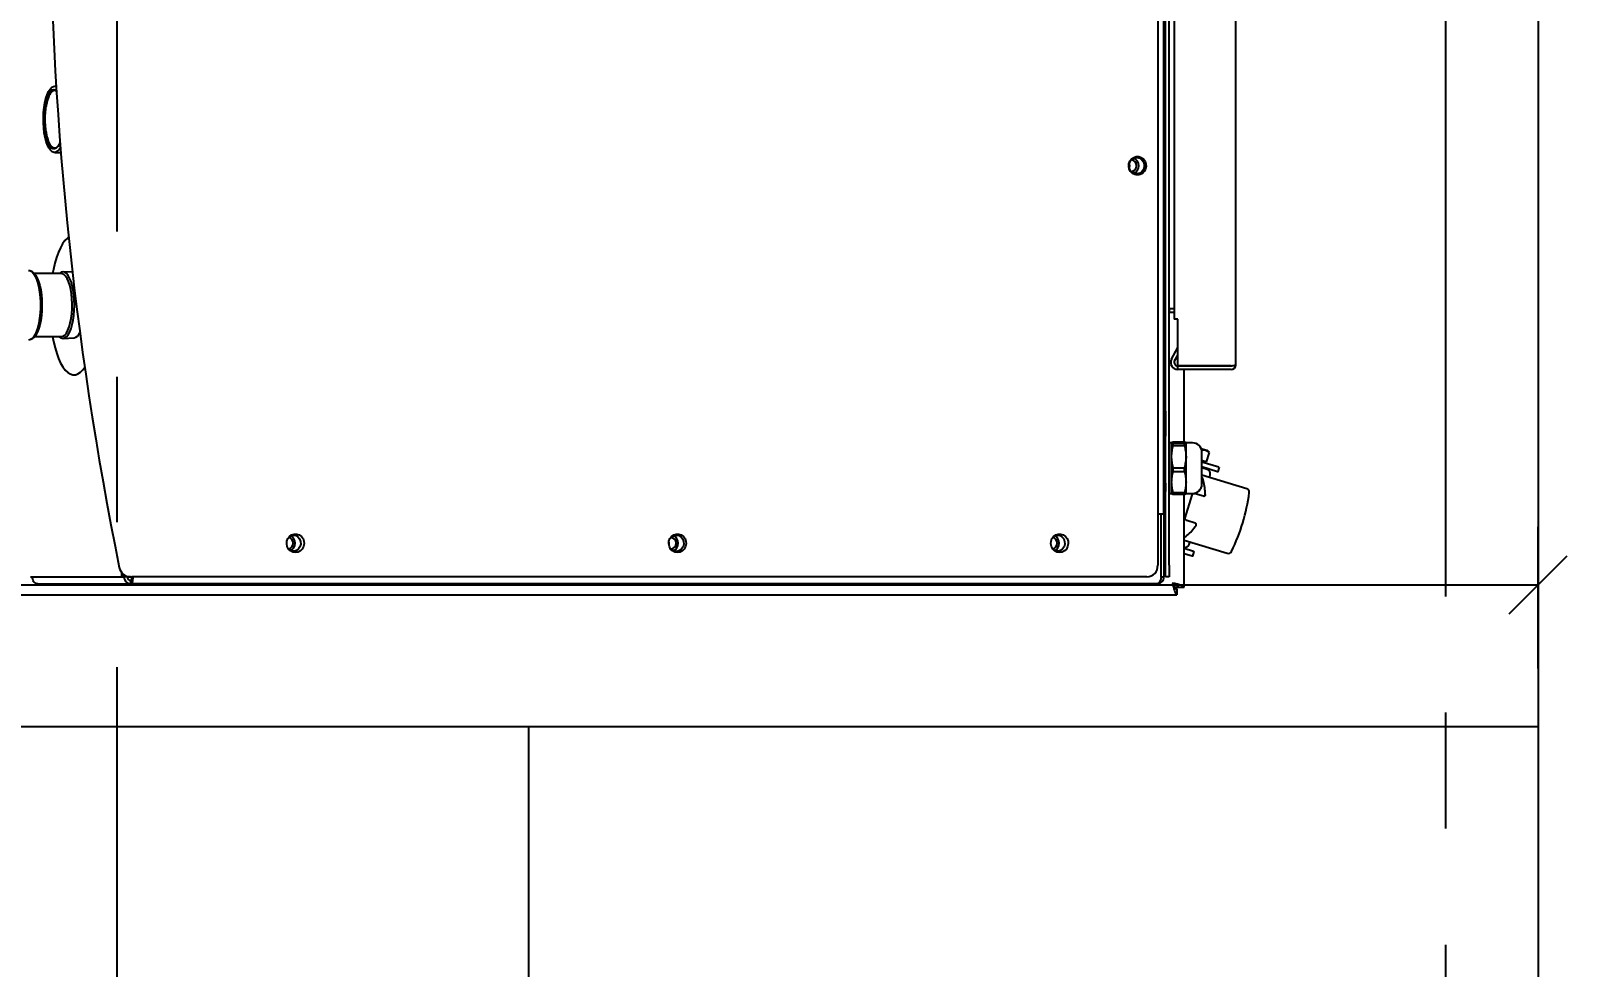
# Model space of a CAD drawing. Header units: millimetres. Extents: x 933584 to 974011, y 4545988 to 4553664.
# Drawn here: x 954677 to 954743.1, y 4549434.4 to 4549474.7 of the extents above; entities that cross this region are included whole.
import ezdxf

# ---------------------------------------------------------------- set-up
doc = ezdxf.new("R2010")
doc.units = ezdxf.units.MM
doc.header["$PDMODE"] = 35
doc.linetypes.add('568_AVN_KES_01$0$HIDDEN', pattern=[0.375, 0.25, -0.125])
doc.linetypes.add('CENTER', pattern=[2, 1.25, -0.25, 0.25, -0.25])
doc.layers.get('0').update_dxf_attribs({"color": 255})
doc.layers.get('Defpoints').update_dxf_attribs({"color": 8})
for name, color, linetype in [('0-CSX-CXS_20', 14, 'CENTER'), ('0-DMS-50', 143, 'Continuous'), ('0-HSL-SLD', 252, 'Continuous'), ('0-LNS-SPL', 13, '568_AVN_KES_01$0$HIDDEN'), ('0-TXT-NRS', 6, 'Continuous')]:
    doc.layers.add(name, color=color, linetype=linetype)
doc.styles.add('dim_romans_50', font='swissl.ttf', dxfattribs={"width": 0.6, "height": 5})
doc.dimstyles.new('ONK_dim 1_50', dxfattribs={"dimscale": 5, "dimtxt": 4, "dimasz": 0.5, "dimexe": 0.5, "dimexo": 0.5, "dimgap": 0.2, "dimtad": 1, "dimdec": 1, "dimrnd": 0.5, "dimzin": 9, "dimtxsty": 'dim_romans_50', "dimblk": 'OBLIQUE', "dimcen": 1, "dimclre": 256, "dimclrt": 256, "dimazin": 2, "dimtfac": 1, "dimtdec": 1, "dimtix": 1, "dimtmove": 2, "dimatfit": 3, "dimldrblk": 'OBLIQUE', "dimfxl": 3, "dimfxlon": 1, "dimarcsym": 0})

# ---------------------------------------------------------------- blocks, each defined once
blk = doc.blocks.new('ZVBXCB')
at = {"layer": '0-CSX-CXS_20', "ltscale": 20}
blk.add_lwpolyline([(933137.86, 4549835.401), (933137.86, 4548420.651)], dxfattribs=at)
blk = doc.blocks.new('cbxcbb')
at = {"layer": '0-HSL-SLD', "linetype": 'Continuous'}
for p, q in [((954561.846, 4547444.8), (954741.846, 4547444.8)), ((954698.4, 4547429.911), (954698.4, 4547444.8))]:
    blk.add_line(p, q, dxfattribs=at)
blk = doc.blocks.new('_Oblique')
at = {"color": 0, "linetype": 'ByBlock', "lineweight": -2}
blk.add_line((-0.5, -0.5), (0.5, 0.5), dxfattribs=at)
blk = doc.blocks.new('*D2091')
at = {"layer": '0-DMS-50', "lineweight": -2}
for p, q in [((954561.846, 4549447.3), (954561.846, 4549453.397)), ((954741.846, 4549447.3), (954741.846, 4549453.397))]:
    blk.add_line(p, q, dxfattribs=at)
at = {"layer": '0-DMS-50', "color": 0, "lineweight": -2}
blk.add_line((954561.846, 4549450.897), (954741.846, 4549450.897), dxfattribs=at)
at = {"layer": 'Defpoints', "color": 0}
for p in [(954741.846, 4549450.897), (954561.846, 4549444.8), (954741.846, 4549444.8)]:
    blk.add_point(p, dxfattribs=at)
at = {"layer": '0-DMS-50', "color": 0, "linetype": 'ByBlock', "lineweight": -2, "xscale": 2.5, "yscale": 2.5, "zscale": 2.5, "rotation": 180}
blk.add_blockref('_Oblique', (954561.846, 4549450.897), dxfattribs=at)
at = {"layer": '0-DMS-50', "color": 0, "linetype": 'ByBlock', "lineweight": -2, "xscale": 2.5, "yscale": 2.5, "zscale": 2.5}
blk.add_blockref('_Oblique', (954741.846, 4549450.897), dxfattribs=at)
at = {"layer": '0-DMS-50', "insert": (954651.846, 4549454.397), "char_height": 5, "attachment_point": 5, "style": 'dim_romans_50'}
blk.add_mtext('180', dxfattribs=at)
blk = doc.blocks.new('CXVBXCBXCB')
at = {"linetype": 'CENTER', "ltscale": 25}
blk.add_lwpolyline([(936604.054, 4552635.387), (936604.054, 4551251.599)], dxfattribs=at)

msp = doc.modelspace()

# ---------------------------------------------------------------- linework, layer by layer
at = {"layer": '0-HSL-SLD'}
msp.add_lwpolyline([(953983.846, 4549757.55), (954103.846, 4549757.55), (954103.846, 4549761.551), (954301.845, 4549761.551), (954301.845, 4549762.535), (954741.846, 4549762.535), (954741.846, 4549377.441), (954741.846, 4549377.441), (954741.846, 4549023.704), (954741.846, 4549023.704), (954741.846, 4549023.704), (954741.846, 4549023.704), (954741.846, 4549023.704), (954741.846, 4549023.704), (954630.955, 4549064.684), (954330.847, 4549175.589), (954361.945, 4549261.112), (954361.945, 4549617.464), (953983.846, 4549617.464)], close=True, dxfattribs=at)
at = {"layer": '0-LNS-SPL', "linetype": 'ByBlock', "ltscale": 0.5}
msp.add_lwpolyline([(953983.846, 4549716.551), (953983.846, 4549757.55), (954103.846, 4549757.55), (954103.846, 4549791.551), (954301.845, 4549791.551), (954301.845, 4549762.535), (954741.846, 4549762.535), (954741.846, 4549120.535)], dxfattribs=at)
at = {"layer": '0-TXT-NRS'}
for p, q in [((954725.469, 4549511.137), (954725.469, 4549451.737)), ((954725.809, 4549451.737), (954725.809, 4549511.137)), ((954725.959, 4549451.737), (954725.959, 4549511.137)), ((954725.73, 4549453.937), (954725.73, 4549508.937)), ((954728.827, 4549460.37), (954728.827, 4549502.47)), ((954726.172, 4549500.513), (954726.172, 4549462.327)), ((954678.053, 4549472.362), (954677.987, 4549472.362)), ((954677.987, 4549469.512), (954678.253, 4549469.512)), ((954725.73, 4549467.014), (954725.78, 4549467.014)), ((954725.73, 4549466.725), (954725.78, 4549466.725)), ((954725.78, 4549467.014), (954725.78, 4549466.725)), ((954725.78, 4549466.725), (954725.78, 4549466.148)), ((954725.78, 4549466.148), (954725.73, 4549466.148)), ((954725.78, 4549466.148), (954725.78, 4549465.859)), ((954725.73, 4549465.859), (954725.78, 4549465.859)), ((954677.049, 4549464.349), (954676.971, 4549464.398)), ((954678.274, 4549464.292), (954677.116, 4549464.292)), ((954678.755, 4549464.351), (954678.352, 4549464.367)), ((954725.977, 4549462.808), (954725.977, 4549462.797)), ((954725.977, 4549462.797), (954726.172, 4549462.797)), ((954725.977, 4549462.64), (954725.977, 4549462.79)), ((954725.977, 4549462.79), (954726.172, 4549462.79)), ((954725.977, 4549462.64), (954726.172, 4549462.64)), ((954726.327, 4549462.327), (954726.172, 4549462.327)), ((954726.327, 4549460.327), (954726.327, 4549462.327)), ((954676.971, 4549461.465), (954677.049, 4549461.513)), ((954677.126, 4549461.581), (954678.274, 4549461.581)), ((954678.352, 4549461.507), (954678.821, 4549461.525)), ((954726.062, 4549460.611), (954726.327, 4549461.109)), ((954726.195, 4549460.54), (954726.327, 4549460.789)), ((954678.815, 4549459.937), (954678.909, 4549459.937)), ((954725.809, 4549460.08), (954725.73, 4549460.081)), ((954726.327, 4549460.327), (954728.627, 4549460.327)), ((954726.327, 4549460.17), (954726.327, 4549460.32)), ((954728.627, 4549460.32), (954726.327, 4549460.32)), ((954728.627, 4549460.17), (954726.327, 4549460.17)), ((954726.609, 4549460.32), (954726.609, 4549460.327)), ((954726.609, 4549457.046), (954726.609, 4549460.17)), ((954725.809, 4549458.373), (954725.767, 4549454.026)), ((954725.809, 4549458.22), (954725.807, 4549458.22)), ((954725.795, 4549456.97), (954725.809, 4549456.97)), ((954725.809, 4549456.906), (954725.808, 4549456.906)), ((954726.059, 4549457.007), (954725.959, 4549457.007)), ((954726.068, 4549457.023), (954726.059, 4549457.007)), ((954726.059, 4549455.328), (954726.059, 4549457.007)), ((954726.138, 4549457.046), (954726.613, 4549457.046)), ((954726.138, 4549456.9), (954726.138, 4549456.991)), ((954726.138, 4549456.991), (954726.613, 4549456.991)), ((954726.138, 4549456.9), (954726.613, 4549456.9)), ((954726.613, 4549456.9), (954726.613, 4549456.991)), ((954726.693, 4549457.007), (954726.684, 4549457.023)), ((954726.969, 4549457.007), (954726.693, 4549457.007)), ((954726.693, 4549455.328), (954726.693, 4549457.007)), ((954727.531, 4549456.699), (954727.334, 4549456.698)), ((954727.531, 4549456.699), (954727.34, 4549456.757)), ((954727.693, 4549456.589), (954727.531, 4549456.699)), ((954727.614, 4549456.674), (954727.531, 4549456.699)), ((954727.693, 4549456.589), (954727.614, 4549456.674)), ((954727.369, 4549455.546), (954727.369, 4549456.607)), ((954727.392, 4549456.239), (954727.369, 4549456.246)), ((954727.369, 4549456.194), (954728.103, 4549455.972)), ((954727.369, 4549455.985), (954728.045, 4549455.781)), ((954727.571, 4549456.185), (954727.392, 4549456.239)), ((954727.46, 4549456.166), (954727.475, 4549456.214)), ((954727.571, 4549456.185), (954727.693, 4549456.589)), ((954728.074, 4549455.772), (954728.132, 4549455.963)), ((954726.059, 4549454.832), (954726.059, 4549455.328)), ((954726.138, 4549455.774), (954726.138, 4549455.94)), ((954726.138, 4549455.94), (954726.613, 4549455.94)), ((954726.138, 4549455.774), (954726.613, 4549455.774)), ((954726.613, 4549455.774), (954726.613, 4549455.94)), ((954726.693, 4549454.832), (954726.693, 4549455.328)), ((954727.589, 4549455.866), (954727.369, 4549455.933)), ((954729.303, 4549455.034), (954727.369, 4549455.619)), ((954727.369, 4549455.232), (954727.369, 4549455.546)), ((954727.699, 4549455.52), (954727.725, 4549455.627)), ((954725.959, 4549454.832), (954726.059, 4549454.832)), ((954726.059, 4549454.832), (954726.068, 4549454.817)), ((954726.138, 4549454.794), (954726.138, 4549454.869)), ((954726.138, 4549454.869), (954726.613, 4549454.869)), ((954726.138, 4549454.794), (954726.613, 4549454.794)), ((954726.609, 4549450.791), (954726.609, 4549454.794)), ((954726.613, 4549454.794), (954726.613, 4549454.869)), ((954726.655, 4549453.788), (954726.95, 4549454.764)), ((954726.684, 4549454.817), (954726.693, 4549454.832)), ((954726.693, 4549454.832), (954726.969, 4549454.832)), ((954727.075, 4549454.831), (954727.439, 4549454.721)), ((954725.767, 4549454.026), (954725.73, 4549454.026)), ((954725.767, 4549454.026), (954725.759, 4549453.264)), ((954725.62, 4549453.937), (954725.469, 4549453.937)), ((954725.673, 4549453.937), (954725.616, 4549453.937)), ((954725.62, 4549451.237), (954725.62, 4549453.937)), ((954725.73, 4549453.937), (954725.673, 4549453.937)), ((954725.73, 4549453.937), (954725.73, 4549451.237)), ((954725.809, 4549453.87), (954725.765, 4549453.87)), ((954727.085, 4549453.553), (954726.722, 4549453.663)), ((954725.73, 4549453.264), (954725.78, 4549453.264)), ((954725.73, 4549452.975), (954725.78, 4549452.975)), ((954725.78, 4549453.264), (954725.78, 4549452.975)), ((954725.78, 4549452.975), (954725.78, 4549452.398)), ((954726.609, 4549452.82), (954728.463, 4549452.258)), ((954726.821, 4549452.64), (954726.859, 4549452.744)), ((954725.73, 4549452.398), (954725.78, 4549452.398)), ((954725.78, 4549452.109), (954725.73, 4549452.109)), ((954725.747, 4549452.109), (954725.739, 4549451.251)), ((954725.78, 4549452.398), (954725.78, 4549452.109)), ((954727.002, 4549452.335), (954726.609, 4549452.454)), ((954726.609, 4549452.245), (954726.944, 4549452.143)), ((954726.973, 4549452.135), (954727.031, 4549452.326)), ((954680.875, 4549451.237), (954680.875, 4549451.415)), ((954680.969, 4549451.237), (954680.969, 4549451.329)), ((954725.809, 4549451.237), (954725.809, 4549451.737)), ((954725.959, 4549451.737), (954725.959, 4549451.237)), ((954676.942, 4549451.237), (954680.875, 4549451.237)), ((954677.018, 4549451.237), (954677.018, 4549451.205)), ((954677.036, 4549451.237), (954677.02, 4549451.205)), ((954677.269, 4549450.937), (954681.251, 4549450.937)), ((954680.875, 4549451.237), (954680.969, 4549451.237)), ((954681.11, 4549451.237), (954680.969, 4549451.237)), ((954681.237, 4549451.237), (954681.271, 4549451.237)), ((954681.245, 4549451.237), (954681.271, 4549451.237)), ((954681.251, 4549451.087), (954681.251, 4549450.937)), ((954725.43, 4549450.937), (954681.251, 4549450.937)), ((954681.271, 4549451.237), (954681.305, 4549451.237)), ((954724.999, 4549451.237), (954681.305, 4549451.237)), ((954725.62, 4549451.237), (954725.73, 4549451.237)), ((954725.959, 4549451.237), (954725.809, 4549451.237)), ((954726.202, 4549450.791), (954726.359, 4549450.791)), ((954726.288, 4549450.72), (954726.288, 4549450.47)), ((954726.359, 4549450.791), (954726.609, 4549450.791)), ((954659.53, 4549450.47), (954726.288, 4549450.47))]:
    msp.add_line(p, q, dxfattribs=at)
for points in [[(954678.237, 4549469.715), (954678.185, 4549469.636), (954678.113, 4549469.561), (954678.038, 4549469.52), (954677.962, 4549469.514), (954677.886, 4549469.542), (954677.813, 4549469.606), (954677.743, 4549469.702), (954677.68, 4549469.828), (954677.625, 4549469.982), (954677.578, 4549470.159), (954677.542, 4549470.355), (954677.516, 4549470.566), (954677.502, 4549470.786), (954677.5, 4549471.009), (954677.51, 4549471.231), (954677.531, 4549471.445), (954677.564, 4549471.647), (954677.607, 4549471.832), (954677.66, 4549471.994), (954677.721, 4549472.131)], [(954678.22, 4549469.937), (954678.185, 4549469.864), (954678.12, 4549469.761), (954678.049, 4549469.692), (954677.976, 4549469.659), (954677.902, 4549469.663), (954677.829, 4549469.703), (954677.759, 4549469.779), (954677.695, 4549469.888), (954677.638, 4549470.027), (954677.59, 4549470.193), (954677.552, 4549470.38), (954677.525, 4549470.583), (954677.511, 4549470.796), (954677.509, 4549471.013), (954677.52, 4549471.228), (954677.543, 4549471.434), (954677.577, 4549471.626), (954677.622, 4549471.799), (954677.677, 4549471.946), (954677.739, 4549472.065), (954677.807, 4549472.151), (954677.88, 4549472.202), (954677.954, 4549472.217), (954678.028, 4549472.195), (954678.065, 4549472.169)], [(954677.73, 4549471.988), (954677.673, 4549471.857), (954677.624, 4549471.7), (954677.584, 4549471.521), (954677.556, 4549471.325), (954677.54, 4549471.117), (954677.535, 4549470.905), (954677.543, 4549470.693), (954677.563, 4549470.489), (954677.595, 4549470.297), (954677.637, 4549470.124), (954677.689, 4549469.974), (954677.749, 4549469.852), (954677.814, 4549469.761), (954677.885, 4549469.703), (954677.957, 4549469.682), (954678.03, 4549469.696), (954678.1, 4549469.746), (954678.163, 4549469.825)], [(954677.754, 4549471.988), (954677.696, 4549471.857), (954677.647, 4549471.7), (954677.608, 4549471.521), (954677.58, 4549471.325), (954677.563, 4549471.117), (954677.559, 4549470.905), (954677.567, 4549470.693), (954677.587, 4549470.489), (954677.619, 4549470.297), (954677.661, 4549470.124), (954677.712, 4549469.974), (954677.772, 4549469.852), (954677.838, 4549469.761), (954677.908, 4549469.703), (954677.976, 4549469.682)], [(954677.721, 4549472.131), (954677.788, 4549472.238), (954677.86, 4549472.313), (954677.935, 4549472.354), (954678.011, 4549472.36), (954678.054, 4549472.348)], [(954678.066, 4549472.156), (954678.008, 4549472.185), (954677.935, 4549472.189), (954677.863, 4549472.156), (954677.794, 4549472.089), (954677.73, 4549471.988)], [(954724.595, 4549468.537), (954724.484, 4549468.554), (954724.383, 4549468.606), (954724.301, 4549468.687), (954724.245, 4549468.791), (954724.22, 4549468.907), (954724.229, 4549469.026), (954724.27, 4549469.137), (954724.339, 4549469.23), (954724.432, 4549469.297), (954724.539, 4549469.332), (954724.651, 4549469.332), (954724.758, 4549469.297), (954724.851, 4549469.23), (954724.921, 4549469.137), (954724.962, 4549469.026), (954724.97, 4549468.907), (954724.945, 4549468.791), (954724.889, 4549468.687), (954724.807, 4549468.606), (954724.706, 4549468.554), (954724.595, 4549468.537)], [(954724.232, 4549468.937), (954724.25, 4549469.05), (954724.301, 4549469.152), (954724.381, 4549469.23), (954724.48, 4549469.276), (954724.588, 4549469.285), (954724.693, 4549469.257), (954724.784, 4549469.194), (954724.85, 4549469.103), (954724.885, 4549468.994), (954724.885, 4549468.879), (954724.85, 4549468.77), (954724.784, 4549468.679), (954724.693, 4549468.616), (954724.588, 4549468.588), (954724.48, 4549468.597), (954724.381, 4549468.644), (954724.301, 4549468.722), (954724.25, 4549468.823), (954724.232, 4549468.937)], [(954724.239, 4549469.008), (954724.249, 4549468.937), (954724.239, 4549468.866)], [(954678.589, 4549465.863), (954678.534, 4549465.822), (954678.429, 4549465.716), (954678.328, 4549465.578), (954678.233, 4549465.409), (954678.145, 4549465.211), (954678.065, 4549464.986), (954677.994, 4549464.737), (954677.932, 4549464.467), (954677.899, 4549464.292)], [(954676.863, 4549464.431), (954676.922, 4549464.421), (954676.999, 4549464.378), (954677.073, 4549464.301), (954677.142, 4549464.191), (954677.204, 4549464.052), (954677.259, 4549463.887), (954677.304, 4549463.699), (954677.339, 4549463.493), (954677.363, 4549463.274), (954677.375, 4549463.048), (954677.375, 4549462.818), (954677.363, 4549462.591), (954677.339, 4549462.372), (954677.305, 4549462.166), (954677.26, 4549461.978), (954677.205, 4549461.812), (954677.143, 4549461.673), (954677.074, 4549461.563), (954677, 4549461.485), (954676.923, 4549461.441), (954676.863, 4549461.431)], [(954677.049, 4549464.349), (954677.097, 4549464.311), (954677.169, 4549464.224), (954677.236, 4549464.105), (954677.295, 4549463.958), (954677.346, 4549463.785), (954677.386, 4549463.591), (954677.416, 4549463.381), (954677.434, 4549463.159), (954677.441, 4549462.933), (954677.435, 4549462.706), (954677.417, 4549462.485), (954677.387, 4549462.274), (954677.346, 4549462.08), (954677.296, 4549461.907), (954677.237, 4549461.759), (954677.17, 4549461.64), (954677.099, 4549461.553), (954677.049, 4549461.513)], [(954678.834, 4549462.938), (954678.828, 4549463.162), (954678.81, 4549463.38), (954678.78, 4549463.587), (954678.74, 4549463.779), (954678.69, 4549463.949), (954678.632, 4549464.095), (954678.566, 4549464.212), (954678.496, 4549464.297), (954678.421, 4549464.349), (954678.344, 4549464.367), (954678.268, 4549464.349), (954678.193, 4549464.296), (954678.189, 4549464.292)], [(954678.275, 4549461.581), (954678.349, 4549461.599), (954678.422, 4549461.651), (954678.49, 4549461.737), (954678.553, 4549461.854), (954678.609, 4549461.999), (954678.656, 4549462.168), (954678.694, 4549462.357), (954678.72, 4549462.561), (954678.735, 4549462.775), (954678.738, 4549462.993), (954678.729, 4549463.209), (954678.708, 4549463.419), (954678.676, 4549463.616), (954678.633, 4549463.795), (954678.581, 4549463.952), (954678.522, 4549464.083), (954678.456, 4549464.184), (954678.385, 4549464.253), (954678.311, 4549464.288), (954678.274, 4549464.292)], [(954678.189, 4549461.581), (954678.194, 4549461.576), (954678.269, 4549461.524), (954678.345, 4549461.507), (954678.422, 4549461.524), (954678.497, 4549461.577), (954678.567, 4549461.663), (954678.633, 4549461.781), (954678.691, 4549461.927), (954678.741, 4549462.097), (954678.781, 4549462.289), (954678.81, 4549462.496), (954678.828, 4549462.714), (954678.834, 4549462.938)], [(954677.899, 4549461.581), (954677.939, 4549461.374), (954678.002, 4549461.106), (954678.074, 4549460.86), (954678.155, 4549460.638), (954678.244, 4549460.443), (954678.34, 4549460.277), (954678.441, 4549460.143), (954678.547, 4549460.041), (954678.655, 4549459.973), (954678.766, 4549459.94), (954678.877, 4549459.942), (954678.987, 4549459.979), (954679.096, 4549460.051), (954679.201, 4549460.157), (954679.28, 4549460.263)], [(954688.351, 4549452.287), (954688.24, 4549452.304), (954688.139, 4549452.356), (954688.057, 4549452.437), (954688.001, 4549452.541), (954687.976, 4549452.657), (954687.985, 4549452.776), (954688.026, 4549452.887), (954688.095, 4549452.98), (954688.188, 4549453.047), (954688.295, 4549453.082), (954688.407, 4549453.082), (954688.514, 4549453.047), (954688.607, 4549452.98), (954688.677, 4549452.887), (954688.718, 4549452.776), (954688.726, 4549452.657), (954688.701, 4549452.541), (954688.645, 4549452.437), (954688.563, 4549452.356), (954688.462, 4549452.304), (954688.351, 4549452.287)], [(954688.138, 4549453.016), (954688.151, 4549453.021), (954688.258, 4549453.037), (954688.364, 4549453.014), (954688.458, 4549452.957), (954688.529, 4549452.87), (954688.57, 4549452.763), (954688.576, 4549452.648), (954688.547, 4549452.537), (954688.485, 4549452.443), (954688.398, 4549452.374), (954688.294, 4549452.34), (954688.186, 4549452.343), (954688.138, 4549452.357)], [(954704.796, 4549452.287), (954704.685, 4549452.304), (954704.584, 4549452.356), (954704.502, 4549452.437), (954704.446, 4549452.541), (954704.421, 4549452.657), (954704.429, 4549452.776), (954704.47, 4549452.887), (954704.54, 4549452.98), (954704.633, 4549453.047), (954704.74, 4549453.082), (954704.852, 4549453.082), (954704.959, 4549453.047), (954705.051, 4549452.98), (954705.121, 4549452.887), (954705.162, 4549452.776), (954705.171, 4549452.657), (954705.146, 4549452.541), (954705.09, 4549452.437), (954705.007, 4549452.356), (954704.907, 4549452.304), (954704.796, 4549452.287)], [(954704.423, 4549452.735), (954704.425, 4549452.653), (954704.423, 4549452.637)], [(954704.472, 4549452.889), (954704.545, 4549452.968), (954704.641, 4549453.02), (954704.749, 4549453.036), (954704.855, 4549453.014), (954704.949, 4549452.956), (954705.02, 4549452.869), (954705.061, 4549452.762), (954705.067, 4549452.647), (954705.037, 4549452.536), (954704.975, 4549452.442), (954704.888, 4549452.374), (954704.785, 4549452.339), (954704.677, 4549452.342), (954704.575, 4549452.383), (954704.575, 4549452.383)], [(954721.24, 4549452.287), (954721.13, 4549452.304), (954721.029, 4549452.356), (954720.946, 4549452.437), (954720.89, 4549452.541), (954720.866, 4549452.657), (954720.874, 4549452.776), (954720.915, 4549452.887), (954720.985, 4549452.98), (954721.077, 4549453.047), (954721.184, 4549453.082), (954721.296, 4549453.082), (954721.403, 4549453.047), (954721.496, 4549452.98), (954721.566, 4549452.887), (954721.607, 4549452.776), (954721.615, 4549452.657), (954721.59, 4549452.541), (954721.534, 4549452.437), (954721.452, 4549452.356), (954721.351, 4549452.304), (954721.24, 4549452.287)], [(954721.027, 4549453.016), (954721.04, 4549453.021), (954721.147, 4549453.037), (954721.254, 4549453.014), (954721.347, 4549452.957), (954721.419, 4549452.87), (954721.459, 4549452.763), (954721.465, 4549452.648), (954721.436, 4549452.537), (954721.374, 4549452.443), (954721.287, 4549452.374), (954721.184, 4549452.34), (954721.075, 4549452.343), (954721.027, 4549452.357)], [(954704.575, 4549452.383), (954704.492, 4549452.456), (954704.475, 4549452.477)]]:
    msp.add_lwpolyline(points, dxfattribs=at)
for centre, radius, start, end in [((954827.779, 4549481.437), 150, 168.54126, 191.45874), ((954678.042, 4549471.895), 0.303, 102.61097, 162.1186), ((954724.308, 4549468.937), 0.251, 275.07409, 84.92591), ((954724.297, 4549468.937), 0.357, 293.92563, 66.07437), ((954725.977, 4549462.49), 0.3, 90, 93.45187), ((954725.977, 4549462.49), 0.15, 90, 96.91634), ((954678.721, 4549461.895), 0.383, 285.09282, 337.69734), ((954726.327, 4549460.47), 0.3, 152, 270), ((954725.527, 4549460.47), 0.3, 312.63475, 340.01632), ((954726.327, 4549460.47), 0.15, 152, 270), ((954728.627, 4549460.37), 0.2, 270, 0), ((954726.969, 4549456.607), 0.4, 0, 90), ((954727.531, 4549455.675), 0.2, 346.15868, 73.15868), ((954726.969, 4549455.232), 0.4, 270, 0), ((954721.473, 4549455.889), 8, 333.62629, 352.69107), ((954729.259, 4549454.89), 0.15, 352.69107, 73.15868), ((954687.994, 4549452.687), 0.253, 283.73816, 76.26184), ((954687.983, 4549452.687), 0.357, 294.16162, 65.83838), ((954704.489, 4549452.686), 0.251, 274.70325, 85.29675), ((954704.474, 4549452.686), 0.357, 294.16162, 65.83838), ((954720.884, 4549452.687), 0.253, 283.73816, 76.26184), ((954720.872, 4549452.687), 0.357, 294.16162, 65.83838), ((954726.633, 4549452.708), 0.2, 263.06982, 340.15868), ((954728.506, 4549452.402), 0.15, 253.15868, 333.62629), ((954681.258, 4549451.737), 0.5, 191.45874, 267.49921), ((954724.984, 4549451.722), 0.486, 271.83621, 1.72544), ((954681.261, 4549451.228), 0.291, 178.27456, 268.16379), ((954681.256, 4549451.232), 0.146, 178.27456, 268.16379)]:
    msp.add_arc(centre, radius, start, end, dxfattribs=at)
for centre, major_axis, start_param, end_param in [((954725.977, 4549462.508), (0, -0.3), 3.141593, 3.262306), ((954725.527, 4549460.488), (0.3, 0), 5.456506, 5.934404)]:
    msp.add_ellipse(centre, major_axis=major_axis, ratio=0.5, start_param=start_param, end_param=end_param, dxfattribs=at)
for points, knots in [([(954677.757, 4549471.971), (954677.738, 4549471.931), (954677.699, 4549471.849), (954677.652, 4549471.693), (954677.613, 4549471.518), (954677.585, 4549471.325), (954677.568, 4549471.122), (954677.563, 4549470.914), (954677.571, 4549470.706), (954677.59, 4549470.504), (954677.621, 4549470.315), (954677.661, 4549470.143), (954677.712, 4549469.995), (954677.77, 4549469.872), (954677.834, 4549469.78), (954677.902, 4549469.722), (954677.972, 4549469.696), (954678.017, 4549469.707), (954678.039, 4549469.712)], [0, 0, 0, 0, 0.062808, 0.125615, 0.188423, 0.25123, 0.314038, 0.376845, 0.439653, 0.50246, 0.565268, 0.628075, 0.690883, 0.75369, 0.816498, 0.879305, 0.942113, 1, 1, 1, 1]), ([(954678.024, 4549472.163), (954678.016, 4549472.166), (954677.986, 4549472.178), (954677.931, 4549472.165), (954677.861, 4549472.121), (954677.803, 4549472.053), (954677.77, 4549471.994), (954677.757, 4549471.971)], [0, 0, 0, 0, 0.077254, 0.331836, 0.586418, 0.840999, 1, 1, 1, 1]), ([(954728.627, 4549460.327), (954728.652, 4549460.329), (954728.702, 4549460.333), (954728.768, 4549460.342), (954728.807, 4549460.352), (954728.824, 4549460.362), (954728.826, 4549460.367), (954728.827, 4549460.37)], [0, 0, 0, 0, 0.232195, 0.475851, 0.731234, 0.864089, 1, 1, 1, 1]), ([(954725.809, 4549456.897), (954725.806, 4549456.9), (954725.802, 4549456.906), (954725.797, 4549456.911), (954725.795, 4549456.914)], [0, 0, 0, 0, 0.526368, 1, 1, 1, 1]), ([(954726.138, 4549456.991), (954726.118, 4549456.995), (954726.078, 4549457.004), (954726.06, 4549457.018), (954726.078, 4549457.032), (954726.118, 4549457.042), (954726.138, 4549457.046)], [0, 0, 0, 0, 0.24959, 0.498235, 0.749106, 1, 1, 1, 1]), ([(954726.138, 4549455.94), (954726.118, 4549456.019), (954726.078, 4549456.176), (954726.06, 4549456.419), (954726.078, 4549456.662), (954726.118, 4549456.821), (954726.138, 4549456.9)], [0, 0, 0, 0, 0.24959, 0.498235, 0.749106, 1, 1, 1, 1]), ([(954726.613, 4549457.046), (954726.633, 4549457.042), (954726.673, 4549457.033), (954726.692, 4549457.019), (954726.674, 4549457.004), (954726.633, 4549456.995), (954726.613, 4549456.991)], [0, 0, 0, 0, 0.24959, 0.498235, 0.749106, 1, 1, 1, 1]), ([(954726.613, 4549456.9), (954726.633, 4549456.821), (954726.673, 4549456.664), (954726.692, 4549456.421), (954726.674, 4549456.178), (954726.633, 4549456.019), (954726.613, 4549455.94)], [0, 0, 0, 0, 0.24959, 0.498235, 0.749106, 1, 1, 1, 1]), ([(954725.809, 4549455.877), (954725.807, 4549455.963), (954725.803, 4549456.137), (954725.798, 4549456.388), (954725.794, 4549456.526), (954725.792, 4549456.595)], [0, 0, 0, 0, 0.3292, 0.669242, 1, 1, 1, 1]), ([(954725.784, 4549455.741), (954725.785, 4549455.695), (954725.788, 4549455.561), (954725.792, 4549455.359), (954725.798, 4549455.155), (954725.804, 4549455.007), (954725.807, 4549454.96), (954725.809, 4549454.94)], [0, 0, 0, 0, 0.121143, 0.351062, 0.58098, 0.814893, 1, 1, 1, 1]), ([(954726.066, 4549455.322), (954726.07, 4549455.398), (954726.077, 4549455.55), (954726.118, 4549455.699), (954726.138, 4549455.774)], [0, 0, 0, 0, 0.498234, 1, 1, 1, 1]), ([(954726.138, 4549454.869), (954726.118, 4549454.944), (954726.077, 4549455.092), (954726.07, 4549455.245), (954726.066, 4549455.322)], [0, 0, 0, 0, 0.499206, 1, 1, 1, 1]), ([(954726.613, 4549455.774), (954726.634, 4549455.699), (954726.675, 4549455.55), (954726.682, 4549455.398), (954726.685, 4549455.322)], [0, 0, 0, 0, 0.501766, 1, 1, 1, 1]), ([(954726.685, 4549455.322), (954726.682, 4549455.245), (954726.675, 4549455.092), (954726.634, 4549454.944), (954726.613, 4549454.869)], [0, 0, 0, 0, 0.500794, 1, 1, 1, 1]), ([(954727.516, 4549454.78), (954727.505, 4549454.979), (954727.489, 4549455.245), (954727.393, 4549455.491), (954727.369, 4549455.553)], [0, 0, 0, 0, 0.747252, 1, 1, 1, 1]), ([(954728.045, 4549455.781), (954728.058, 4549455.777), (954728.075, 4549455.771), (954728.071, 4549455.773), (954728.07, 4549455.773)], [0, 0, 0, 0, 0.741799, 1, 1, 1, 1]), ([(954725.776, 4549454.946), (954725.779, 4549454.942), (954725.79, 4549454.929), (954725.801, 4549454.916), (954725.809, 4549454.906)], [0, 0, 0, 0, 0.302435, 1, 1, 1, 1]), ([(954726.07, 4549454.818), (954726.073, 4549454.815), (954726.08, 4549454.806), (954726.117, 4549454.798), (954726.138, 4549454.794)], [0, 0, 0, 0, 0.439851, 1, 1, 1, 1]), ([(954726.613, 4549454.794), (954726.634, 4549454.798), (954726.671, 4549454.806), (954726.679, 4549454.815), (954726.682, 4549454.818)], [0, 0, 0, 0, 0.557226, 1, 1, 1, 1]), ([(954726.95, 4549454.764), (954726.955, 4549454.776), (954726.963, 4549454.794), (954726.982, 4549454.812), (954726.999, 4549454.824), (954727.018, 4549454.832), (954727.043, 4549454.837), (954727.063, 4549454.833), (954727.075, 4549454.831)], [0, 0, 0, 0, 0.2394435, 0.3692577, 0.5, 0.629763, 0.7605565, 1, 1, 1, 1]), ([(954727.439, 4549454.721), (954727.443, 4549454.72), (954727.453, 4549454.717), (954727.467, 4549454.719), (954727.481, 4549454.723), (954727.493, 4549454.73), (954727.503, 4549454.74), (954727.511, 4549454.752), (954727.516, 4549454.766), (954727.516, 4549454.775), (954727.516, 4549454.78)], [0, 0, 0, 0, 0.124873, 0.249973, 0.374274, 0.49998, 0.624281, 0.749987, 0.874409, 1, 1, 1, 1]), ([(954727.516, 4549454.78), (954727.516, 4549454.775), (954727.516, 4549454.766), (954727.511, 4549454.752), (954727.503, 4549454.74), (954727.493, 4549454.73), (954727.481, 4549454.723), (954727.467, 4549454.719), (954727.453, 4549454.717), (954727.443, 4549454.72), (954727.439, 4549454.721)], [0, 0, 0, 0, 0.125168, 0.25001, 0.375299, 0.500007, 0.625201, 0.750004, 0.875081, 1, 1, 1, 1]), ([(954726.609, 4549452.931), (954726.649, 4549452.959), (954726.85, 4549453.101), (954726.998, 4549453.301), (954727.117, 4549453.461)], [0, 0, 0, 0, 0.197983, 1, 1, 1, 1]), ([(954726.722, 4549453.663), (954726.71, 4549453.668), (954726.692, 4549453.676), (954726.673, 4549453.694), (954726.662, 4549453.711), (954726.654, 4549453.73), (954726.649, 4549453.756), (954726.653, 4549453.775), (954726.655, 4549453.788)], [0, 0, 0, 0, 0.2394435, 0.3692577, 0.5, 0.629763, 0.7605565, 1, 1, 1, 1]), ([(954727.117, 4549453.461), (954727.119, 4549453.465), (954727.124, 4549453.473), (954727.128, 4549453.487), (954727.128, 4549453.501), (954727.125, 4549453.515), (954727.119, 4549453.528), (954727.11, 4549453.539), (954727.099, 4549453.548), (954727.09, 4549453.551), (954727.085, 4549453.553)], [0, 0, 0, 0, 0.1248734, 0.2499731, 0.3742737, 0.4999796, 0.6242805, 0.7499866, 0.8744087, 1, 1, 1, 1]), ([(954726.944, 4549452.143), (954726.957, 4549452.14), (954726.974, 4549452.134), (954726.97, 4549452.136), (954726.969, 4549452.136)], [0, 0, 0, 0, 0.741799, 1, 1, 1, 1]), ([(954727.027, 4549452.327), (954727.028, 4549452.327), (954727.032, 4549452.326), (954727.015, 4549452.331), (954727.002, 4549452.335)], [0, 0, 0, 0, 0.258201, 1, 1, 1, 1]), ([(954677.269, 4549450.937), (954677.24, 4549450.94), (954677.181, 4549450.948), (954677.104, 4549451.004), (954677.051, 4549451.086), (954677.032, 4549451.17), (954677.035, 4549451.221), (954677.036, 4549451.237)], [0, 0, 0, 0, 0.224382, 0.448798, 0.673215, 0.897632, 1, 1, 1, 1]), ([(954681.247, 4549451.248), (954681.244, 4549451.247), (954681.202, 4549451.246), (954681.121, 4549451.244), (954681.022, 4549451.24), (954680.987, 4549451.238), (954680.969, 4549451.237)], [0, 0, 0, 0, 0.0239996, 0.349333, 0.6746665, 1, 1, 1, 1]), ([(954681.249, 4549451.248), (954681.247, 4549451.247), (954681.227, 4549451.246), (954681.186, 4549451.244), (954681.137, 4549451.24), (954681.119, 4549451.238), (954681.11, 4549451.237)], [0, 0, 0, 0, 0.023998, 0.349332, 0.674666, 1, 1, 1, 1]), ([(954725.62, 4549451.237), (954725.612, 4549451.202), (954725.597, 4549451.134), (954725.56, 4549451.042), (954725.514, 4549450.974), (954725.469, 4549450.941), (954725.44, 4549450.938), (954725.43, 4549450.937)], [0, 0, 0, 0, 0.218829, 0.437671, 0.656513, 0.875355, 1, 1, 1, 1]), ([(954725.43, 4549450.937), (954725.465, 4549450.94), (954725.533, 4549450.947), (954725.625, 4549451.001), (954725.692, 4549451.079), (954725.726, 4549451.163), (954725.729, 4549451.217), (954725.73, 4549451.237)], [0, 0, 0, 0, 0.218829, 0.437671, 0.656513, 0.875355, 1, 1, 1, 1]), ([(954726.609, 4549450.791), (954726.603, 4549450.804), (954726.591, 4549450.83), (954726.501, 4549450.87), (954726.368, 4549450.909), (954726.228, 4549450.943), (954726.14, 4549450.963), (954726.109, 4549450.97)], [0, 0, 0, 0, 0.220231, 0.44048, 0.660729, 0.880978, 1, 1, 1, 1]), ([(954726.359, 4549450.791), (954726.356, 4549450.805), (954726.349, 4549450.833), (954726.297, 4549450.875), (954726.222, 4549450.918), (954726.154, 4549450.949), (954726.116, 4549450.967), (954726.109, 4549450.97)], [0, 0, 0, 0, 0.236297, 0.472594, 0.708796, 0.944997, 1, 1, 1, 1]), ([(954726.109, 4549450.97), (954726.122, 4549450.912), (954726.148, 4549450.797), (954726.188, 4549450.644), (954726.227, 4549450.531), (954726.261, 4549450.477), (954726.281, 4549450.472), (954726.288, 4549450.47)], [0, 0, 0, 0, 0.220231, 0.44048, 0.660729, 0.880978, 1, 1, 1, 1]), ([(954726.109, 4549450.97), (954726.123, 4549450.939), (954726.151, 4549450.877), (954726.194, 4549450.797), (954726.236, 4549450.741), (954726.268, 4549450.721), (954726.285, 4549450.72), (954726.288, 4549450.72)], [0, 0, 0, 0, 0.236297, 0.472594, 0.708796, 0.944997, 1, 1, 1, 1])]:
    msp.add_open_spline(points, degree=3, knots=knots, dxfattribs=at)
for points in [[(954681.251, 4549450.937), (954681.266, 4549450.941), (954681.295, 4549450.95), (954681.332, 4549451.02), (954681.359, 4549451.119), (954681.364, 4549451.197), (954681.367, 4549451.237)], [(954681.251, 4549451.087), (954681.259, 4549451.089), (954681.275, 4549451.093), (954681.295, 4549451.128), (954681.31, 4549451.178), (954681.314, 4549451.217), (954681.316, 4549451.237)]]:
    msp.add_open_spline(points, degree=3, dxfattribs=at)

# ---------------------------------------------------------------- block references
for name, p in [('ZVBXCB', (21600, 0)), ('CXVBXCBXCB', (18076.615, -2838.037)), ('cbxcbb', (0, 2000))]:
    msp.add_blockref(name, p)

# ---------------------------------------------------------------- dimensions: what is measured, and where the dimension line sits
at = {"layer": '0-DMS-50'}
dim = msp.add_linear_dim(base=(954741.846, 4549450.897), p1=(954561.846, 4549444.8), p2=(954741.846, 4549444.8), dimstyle='ONK_dim 1_50', dxfattribs=at)
dim.commit()
dim.dimension.update_dxf_attribs({"geometry": '*D2091', "text_midpoint": (954651.846, 4549454.397)})

doc.saveas('drawing.dxf')
